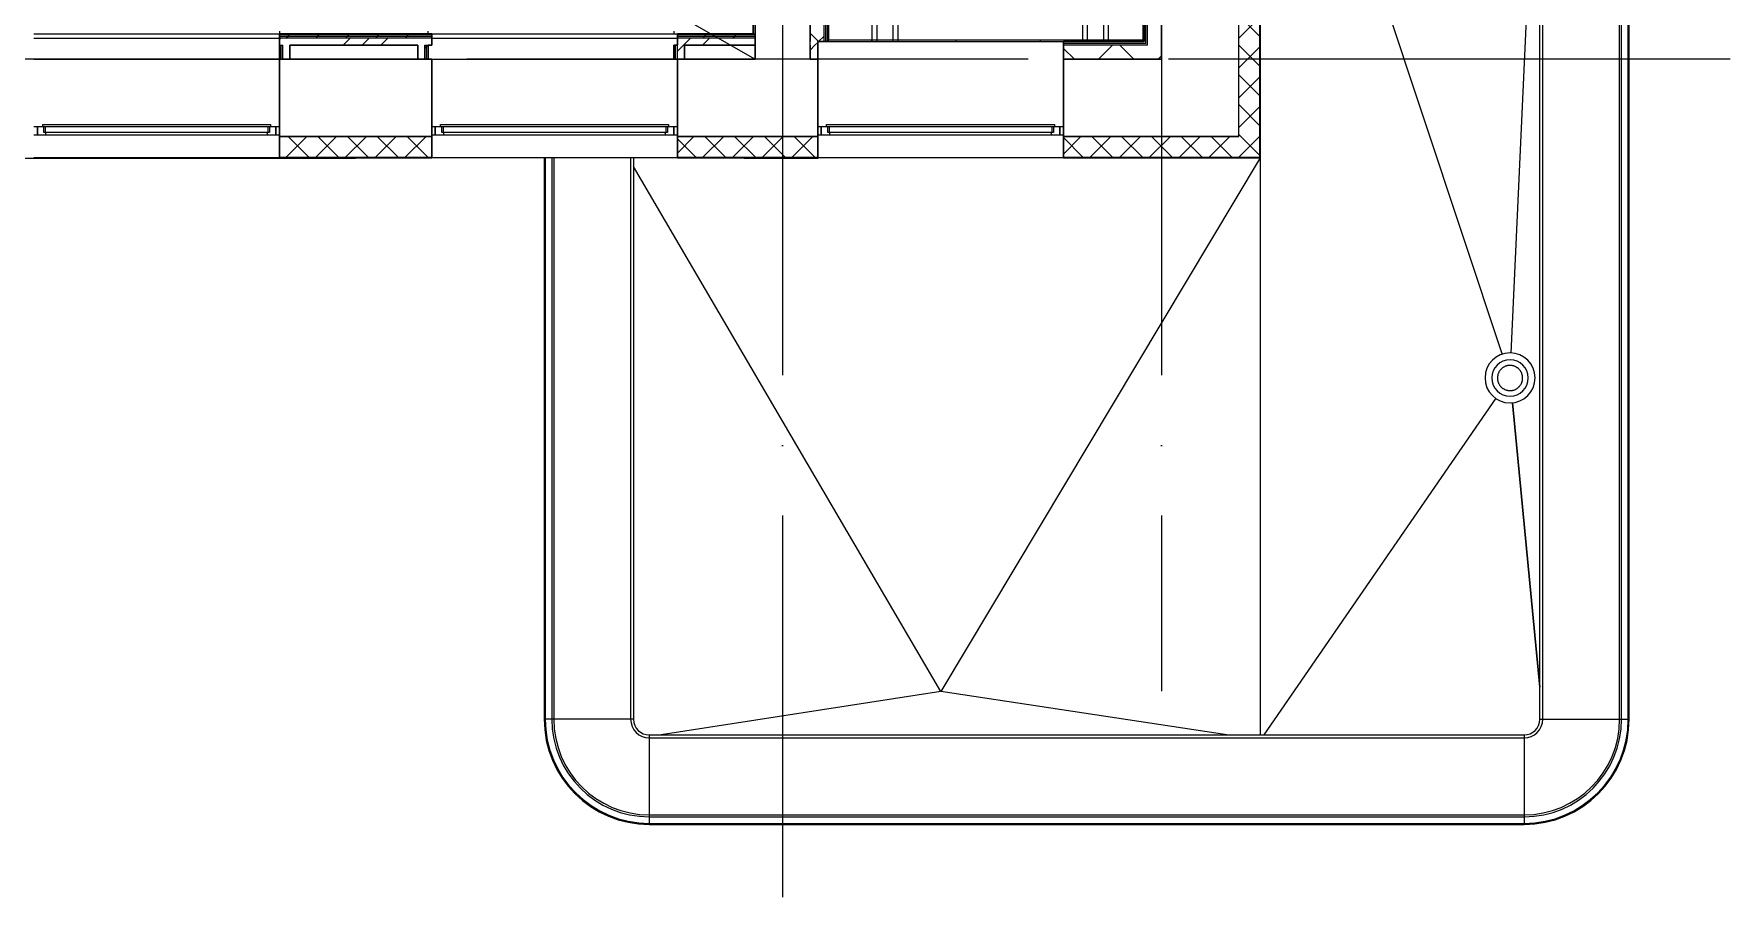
# Model space of a CAD drawing. Header units: millimetres. Extents: x -87434 to 499450, y -468665 to 122144.
# Drawn here: x 296712 to 308796, y 11869 to 18015 of the extents above; entities that cross this region are included whole.
import ezdxf

# ---------------------------------------------------------------- set-up
doc = ezdxf.new("R2010")
doc.units = ezdxf.units.MM
doc.linetypes.add('ADSK_Линия сетки', pattern=[25, 20, -2.5, 0, -2.5])
doc.linetypes.add('ADSK_Сверху', pattern=[450, 300, -150])
for name, color, linetype, lineweight in [('_ Окна', 7, 'Continuous', 9), ('Крыша', 7, 'Continuous', 9), ('Линии', 252, 'Continuous', 9), ('Оборудование', 8, 'Continuous', 18), ('Ограждение', 252, 'Continuous', 9), ('Окна', 252, 'Continuous', 9), ('Оси', 252, 'Continuous', 9), ('Перекрытие', 252, 'Continuous', 18), ('Стены внутренние', 7, 'Continuous', 18), ('Стены наружные', 7, 'Continuous', 18), ('Стены штриховка', 252, 'Continuous', 9)]:
    doc.layers.add(name, color=color, linetype=linetype, lineweight=lineweight)

# ---------------------------------------------------------------- blocks, each defined once
blk = doc.blocks.new('Перекрытия 1 - Перекрытия 1-1698725-3 этаж копия 1')
at = {"layer": 'Перекрытие', "ltscale": 100}
for p, q in [((25199, 26635), (25199, 15485)), ((25234, 26635), (25234, 15485)), ((25349, 26635), (25349, 15485)), ((25384, 26635), (25384, 15485)), ((26699, 21395), (26699, 15485)), ((26734, 21395), (26734, 15485)), ((26849, 21395), (26849, 15485)), ((26884, 21395), (26884, 15485))]:
    blk.add_line(p, q, dxfattribs=at)
blk = doc.blocks.new('3 этаж')
at = {"layer": '_ Окна', "color": 251, "true_color": 0x636466}
for p, q in [((296736, 17355), (296711, 17355)), ((296711, 17297), (296736, 17297)), ((296736, 17297), (296736, 17355)), ((298461, 17355), (298436, 17355)), ((298436, 17355), (298436, 17297)), ((298436, 17297), (298461, 17297)), ((299571, 17355), (299546, 17355)), ((299546, 17297), (299571, 17297)), ((299571, 17297), (299571, 17355)), ((301296, 17355), (301271, 17355)), ((301271, 17355), (301271, 17297)), ((301271, 17297), (301296, 17297)), ((302321, 17355), (302296, 17355)), ((302296, 17297), (302321, 17297)), ((302321, 17297), (302321, 17355)), ((304046, 17355), (304021, 17355)), ((304021, 17355), (304021, 17297)), ((304021, 17297), (304046, 17297))]:
    blk.add_line(p, q, dxfattribs=at)
at = {"layer": '_ Окна', "color": 251, "lineweight": 18, "true_color": 0x636466}
for p, q in [((296774, 17355), (296736, 17355)), ((296736, 17355), (296736, 17297)), ((296736, 17297), (296795, 17297)), ((296782, 17314), (296782, 17355)), ((296794, 17314), (296782, 17314)), ((296795, 17297), (296800, 17314)), ((298372, 17314), (298376, 17297)), ((298376, 17297), (298436, 17297)), ((298390, 17314), (298378, 17314)), ((298390, 17355), (298390, 17314)), ((298436, 17355), (298398, 17355)), ((298436, 17297), (298436, 17355)), ((299609, 17355), (299571, 17355)), ((299571, 17355), (299571, 17297)), ((299571, 17297), (299630, 17297)), ((299617, 17314), (299617, 17355)), ((299629, 17314), (299617, 17314)), ((299630, 17297), (299635, 17314)), ((301207, 17314), (301211, 17297)), ((301211, 17297), (301271, 17297)), ((301225, 17314), (301213, 17314)), ((301225, 17355), (301225, 17314)), ((301271, 17355), (301233, 17355)), ((301271, 17297), (301271, 17355)), ((302359, 17355), (302321, 17355)), ((302321, 17355), (302321, 17297)), ((302321, 17297), (302380, 17297)), ((302367, 17314), (302367, 17355)), ((302379, 17314), (302367, 17314)), ((302380, 17297), (302385, 17314)), ((303957, 17314), (303961, 17297)), ((303961, 17297), (304021, 17297)), ((303975, 17314), (303963, 17314)), ((303975, 17355), (303975, 17314)), ((304021, 17355), (303983, 17355)), ((304021, 17297), (304021, 17355))]:
    blk.add_line(p, q, dxfattribs=at)
at = {"layer": 'Крыша', "color": 251, "true_color": 0x636466}
for p, q in [((305448, 20927), (307172, 15734)), ((307236, 15743), (307440, 20143)), ((303173, 13335), (300984, 17073)), ((305448, 17135), (303173, 13335)), ((305446, 17135), (305448, 17135)), ((305448, 17135), (305448, 17135)), ((305448, 17135), (305448, 13025)), ((307128, 15422), (305473, 13025)), ((307245, 15391), (307440, 13365)), ((307440, 13365), (307245, 15391)), ((303173, 13335), (301181, 13025)), ((305210, 13025), (303173, 13335))]:
    blk.add_line(p, q, dxfattribs=at)
at = {"layer": 'Линии', "color": 251, "linetype": 'ADSK_Сверху', "ltscale": 200, "true_color": 0x636466}
blk.add_line((282206, 29062), (301851, 17837), dxfattribs=at)
at = {"layer": 'Оборудование', "color": 251, "true_color": 0x636466}
for p, q in [((307141, 15590), (307140, 15586)), ((307142, 15593), (307141, 15590)), ((307143, 15597), (307142, 15593)), ((307145, 15600), (307143, 15597)), ((307146, 15603), (307145, 15600)), ((307148, 15607), (307146, 15603)), ((307149, 15610), (307148, 15607)), ((307151, 15613), (307149, 15610)), ((307153, 15616), (307151, 15613)), ((307155, 15619), (307153, 15616)), ((307157, 15622), (307155, 15619)), ((307159, 15625), (307157, 15622)), ((307162, 15627), (307159, 15625)), ((307164, 15630), (307162, 15627)), ((307167, 15632), (307164, 15630)), ((307170, 15635), (307167, 15632)), ((307172, 15637), (307170, 15635)), ((307175, 15639), (307172, 15637)), ((307178, 15641), (307175, 15639)), ((307181, 15643), (307178, 15641)), ((307184, 15645), (307181, 15643)), ((307188, 15647), (307184, 15645)), ((307191, 15648), (307188, 15647)), ((307194, 15650), (307191, 15648)), ((307197, 15651), (307194, 15650)), ((307201, 15652), (307197, 15651)), ((307204, 15653), (307201, 15652)), ((307208, 15654), (307204, 15653)), ((307211, 15655), (307208, 15654)), ((307215, 15655), (307211, 15655)), ((307218, 15656), (307215, 15655)), ((307222, 15656), (307218, 15656)), ((307226, 15656), (307222, 15656)), ((307229, 15656), (307226, 15656)), ((307233, 15656), (307229, 15656)), ((307236, 15656), (307233, 15656)), ((307240, 15656), (307236, 15656)), ((307243, 15655), (307240, 15656)), ((307247, 15654), (307243, 15655)), ((307250, 15654), (307247, 15654)), ((307254, 15653), (307250, 15654)), ((307257, 15652), (307254, 15653)), ((307261, 15650), (307257, 15652)), ((307264, 15649), (307261, 15650)), ((307267, 15647), (307264, 15649)), ((307270, 15646), (307267, 15647)), ((307274, 15644), (307270, 15646)), ((307277, 15642), (307274, 15644)), ((307280, 15640), (307277, 15642)), ((307283, 15638), (307280, 15640)), ((307285, 15636), (307283, 15638)), ((307288, 15633), (307285, 15636)), ((307291, 15631), (307288, 15633)), ((307293, 15628), (307291, 15631)), ((307296, 15626), (307293, 15628)), ((307298, 15623), (307296, 15626)), ((307300, 15620), (307298, 15623)), ((307302, 15617), (307300, 15620)), ((307304, 15614), (307302, 15617)), ((307306, 15611), (307304, 15614)), ((307308, 15608), (307306, 15611)), ((307309, 15605), (307308, 15608)), ((307311, 15602), (307309, 15605)), ((307312, 15598), (307311, 15602)), ((307313, 15595), (307312, 15598)), ((307315, 15591), (307313, 15595)), ((307315, 15588), (307315, 15591)), ((307139, 15576), (307138, 15572)), ((307138, 15572), (307138, 15568)), ((307138, 15568), (307138, 15567)), ((307138, 15567), (307138, 15563)), ((307138, 15563), (307139, 15559)), ((307140, 15583), (307139, 15579)), ((307139, 15579), (307139, 15576)), ((307139, 15559), (307139, 15556)), ((307139, 15556), (307139, 15552)), ((307139, 15552), (307140, 15549)), ((307140, 15586), (307140, 15583)), ((307140, 15549), (307141, 15545)), ((307141, 15545), (307142, 15542)), ((307142, 15542), (307143, 15538)), ((307143, 15538), (307144, 15535)), ((307144, 15535), (307145, 15532)), ((307145, 15532), (307147, 15528)), ((307147, 15528), (307148, 15525)), ((307148, 15525), (307150, 15522)), ((307150, 15522), (307152, 15519)), ((307152, 15519), (307154, 15516)), ((307154, 15516), (307156, 15513)), ((307156, 15513), (307158, 15510)), ((307158, 15510), (307161, 15507)), ((307161, 15507), (307163, 15505)), ((307163, 15505), (307166, 15502)), ((307166, 15502), (307168, 15500)), ((307168, 15500), (307171, 15497)), ((307171, 15497), (307174, 15495)), ((307174, 15495), (307177, 15493)), ((307177, 15493), (307180, 15491)), ((307180, 15491), (307183, 15489)), ((307183, 15489), (307186, 15487)), ((307186, 15487), (307189, 15486)), ((307189, 15486), (307192, 15484)), ((307192, 15484), (307196, 15483)), ((307196, 15483), (307199, 15482)), ((307199, 15482), (307202, 15480)), ((307202, 15480), (307206, 15479)), ((307206, 15479), (307209, 15479)), ((307209, 15479), (307213, 15478)), ((307213, 15478), (307216, 15477)), ((307216, 15477), (307220, 15477)), ((307220, 15477), (307224, 15477)), ((307224, 15477), (307227, 15477)), ((307227, 15477), (307231, 15477)), ((307231, 15477), (307234, 15477)), ((307234, 15477), (307238, 15477)), ((307238, 15477), (307241, 15478)), ((307241, 15478), (307245, 15478)), ((307245, 15478), (307249, 15479)), ((307249, 15479), (307252, 15480)), ((307252, 15480), (307255, 15481)), ((307255, 15481), (307259, 15482)), ((307259, 15482), (307262, 15483)), ((307262, 15483), (307266, 15485)), ((307266, 15485), (307269, 15486)), ((307269, 15486), (307272, 15488)), ((307272, 15488), (307275, 15490)), ((307275, 15490), (307278, 15492)), ((307278, 15492), (307281, 15494)), ((307281, 15494), (307284, 15496)), ((307284, 15496), (307287, 15498)), ((307287, 15498), (307289, 15501)), ((307289, 15501), (307292, 15503)), ((307292, 15503), (307294, 15506)), ((307294, 15506), (307297, 15509)), ((307297, 15509), (307299, 15511)), ((307299, 15511), (307301, 15514)), ((307301, 15514), (307303, 15517)), ((307303, 15517), (307305, 15520)), ((307305, 15520), (307307, 15523)), ((307307, 15523), (307309, 15527)), ((307309, 15527), (307310, 15530)), ((307310, 15530), (307312, 15533)), ((307312, 15533), (307313, 15536)), ((307313, 15536), (307314, 15540)), ((307314, 15540), (307315, 15543)), ((307316, 15584), (307315, 15588)), ((307315, 15543), (307316, 15547)), ((307317, 15581), (307316, 15584)), ((307316, 15547), (307317, 15550)), ((307317, 15577), (307317, 15581)), ((307318, 15574), (307317, 15577)), ((307317, 15554), (307318, 15557)), ((307317, 15550), (307317, 15554)), ((307318, 15570), (307318, 15574)), ((307318, 15567), (307318, 15570)), ((307318, 15565), (307318, 15567)), ((307318, 15561), (307318, 15565)), ((307318, 15557), (307318, 15561))]:
    blk.add_line(p, q, dxfattribs=at)
for radius, start, end in [(178, 0, 180), (130, 0, 180), (178, 180, 0), (130, 180, 0)]:
    blk.add_arc((307228, 15567), radius, start, end, dxfattribs=at)
at = {"layer": 'Ограждение', "color": 251, "true_color": 0x636466}
for p, q in [((307440, 13137), (307440, 27939)), ((307461, 13137), (307461, 27939)), ((308009, 13137), (308009, 27939)), ((308023, 13137), (308023, 27939)), ((308070, 13137), (308070, 27939)), ((308077, 13137), (308077, 27939)), ((302376, 17972), (302376, 25057)), ((304611, 23862), (304611, 17972)), ((298461, 18037), (298461, 18017)), ((299521, 18017), (299521, 18037)), ((301271, 18037), (301271, 18017)), ((302366, 17962), (302376, 17972)), ((302376, 17972), (302366, 17962)), ((302366, 17962), (304046, 17962)), ((304611, 17972), (302376, 17972)), ((304621, 17962), (304611, 17972)), ((304611, 17972), (304621, 17962)), ((300347, 17135), (300347, 13137)), ((300354, 17135), (300354, 13137)), ((300401, 17135), (300401, 13137)), ((300415, 17135), (300415, 13137)), ((300963, 17135), (300963, 13137)), ((300984, 17135), (300984, 13137)), ((300354, 13137), (300347, 13137)), ((300401, 13137), (300354, 13137)), ((300415, 13137), (300401, 13137)), ((300963, 13137), (300415, 13137)), ((300984, 13137), (300963, 13137)), ((307440, 13137), (307461, 13137)), ((307461, 13137), (308009, 13137)), ((308009, 13137), (308023, 13137)), ((308023, 13137), (308070, 13137)), ((308070, 13137), (308077, 13137)), ((301096, 13025), (307328, 13025)), ((301096, 13025), (301096, 13004)), ((301096, 13004), (307328, 13004)), ((301096, 13004), (301096, 12456)), ((307328, 13025), (307328, 13004)), ((307328, 13004), (307328, 12456)), ((301096, 12456), (307328, 12456)), ((301096, 12456), (301096, 12442)), ((307328, 12456), (307328, 12442)), ((301096, 12442), (307328, 12442)), ((301096, 12442), (301096, 12394)), ((301096, 12394), (307328, 12394)), ((301096, 12394), (301096, 12388)), ((301096, 12388), (307328, 12388)), ((307328, 12442), (307328, 12394)), ((307328, 12394), (307328, 12388))]:
    blk.add_line(p, q, dxfattribs=at)
at = {"layer": 'Ограждение', "color": 251, "linetype": 'Continuous', "true_color": 0x636466}
for p, q in [((302682, 17962), (302682, 17972)), ((303282, 17962), (303282, 17972)), ((303882, 17962), (303882, 17972)), ((304482, 17962), (304482, 17972))]:
    blk.add_line(p, q, dxfattribs=at)
at = {"layer": 'Ограждение', "color": 251, "true_color": 0x636466}
for centre, radius, start, end in [((301096, 13137), 749, 180, 270), ((301096, 13137), 742, 180, 270), ((301096, 13137), 695, 180, 270), ((301096, 13137), 681, 180, 270), ((301096, 13137), 133, 180, 270), ((301096, 13137), 112, 180, 270), ((307328, 13137), 133, 270, 0), ((307328, 13137), 681, 270, 0), ((307328, 13137), 695, 270, 0), ((307328, 13137), 742, 270, 0), ((307328, 13137), 749, 270, 0), ((307328, 13137), 112, 270, 0)]:
    blk.add_arc(centre, radius, start, end, dxfattribs=at)
at = {"layer": 'Окна', "color": 251, "true_color": 0x636466}
for p, q in [((296774, 17372), (298398, 17372)), ((296774, 17355), (296774, 17372)), ((298398, 17355), (296774, 17355)), ((296794, 17314), (296794, 17355)), ((298378, 17314), (296794, 17314)), ((296795, 17297), (298376, 17297)), ((298378, 17355), (298378, 17314)), ((298398, 17372), (298398, 17355)), ((299609, 17372), (301233, 17372)), ((299609, 17355), (299609, 17372)), ((301233, 17355), (299609, 17355)), ((299629, 17314), (299629, 17355)), ((301213, 17314), (299629, 17314)), ((299630, 17297), (301211, 17297)), ((301213, 17355), (301213, 17314)), ((301233, 17372), (301233, 17355)), ((302359, 17372), (303983, 17372)), ((302359, 17355), (302359, 17372)), ((303983, 17355), (302359, 17355)), ((302379, 17314), (302379, 17355)), ((303963, 17314), (302379, 17314)), ((302380, 17297), (303961, 17297)), ((303963, 17355), (303963, 17314)), ((303983, 17372), (303983, 17355))]:
    blk.add_line(p, q, dxfattribs=at)
at = {"layer": 'Оси', "color": 251, "linetype": 'ADSK_Линия сетки', "ltscale": 200, "true_color": 0x636466}
for p, q in [((302046, 34587), (302046, 11871)), ((304746, 34587), (304746, 13337)), ((308796, 17837), (237074, 17837))]:
    blk.add_line(p, q, dxfattribs=at)
at = {"layer": 'Стены внутренние', "color": 251, "lineweight": 30, "true_color": 0x636466}
for p, q in [((305448, 17135), (305448, 29939)), ((301851, 17837), (301851, 17937)), ((298461, 17837), (298461, 17287)), ((298536, 17837), (299446, 17837)), ((299521, 17837), (299546, 17837)), ((299546, 17837), (299546, 17287)), ((301296, 17837), (301296, 17287)), ((301346, 17837), (301851, 17837)), ((302296, 17837), (302296, 17287)), ((304046, 17837), (304046, 17287)), ((304746, 17837), (304621, 17837)), ((304746, 17837), (304746, 17837)), ((298461, 17287), (298461, 17135)), ((299546, 17287), (299546, 17135)), ((301296, 17287), (301296, 17135)), ((302296, 17287), (302296, 17135)), ((304046, 17287), (304046, 17135)), ((298461, 17135), (299546, 17135)), ((301296, 17135), (302296, 17135)), ((305448, 17135), (304046, 17135))]:
    blk.add_line(p, q, dxfattribs=at)
at = {"layer": 'Стены внутренние', "color": 251, "true_color": 0x636466}
for p, q in [((305296, 17287), (305296, 29787)), ((296711, 17837), (298461, 17837)), ((299546, 17837), (301271, 17837)), ((302296, 17837), (302241, 17837)), ((304621, 17837), (304046, 17837)), ((298461, 17287), (299546, 17287)), ((299546, 17287), (298461, 17287)), ((301296, 17287), (302296, 17287)), ((302296, 17287), (301296, 17287)), ((304046, 17287), (305296, 17287)), ((304746, 17287), (304046, 17287)), ((298461, 17135), (296711, 17135)), ((301296, 17135), (299546, 17135)), ((304046, 17135), (302296, 17135))]:
    blk.add_line(p, q, dxfattribs=at)
at = {"layer": 'Стены внутренние', "color": 251, "linetype": 'Continuous', "lineweight": 9, "true_color": 0x636466}
for p, q in [((305446, 17999), (305296, 18149)), ((305296, 17987), (305446, 18137)), ((305446, 17787), (305296, 17937)), ((305296, 17775), (305446, 17925)), ((305446, 17575), (305296, 17725)), ((305296, 17562), (305446, 17712)), ((305448, 17548), (305446, 17551)), ((305446, 17363), (305296, 17513)), ((305296, 17350), (305446, 17500)), ((305446, 17411), (305448, 17411)), ((298506, 17137), (298656, 17287)), ((298672, 17137), (298522, 17287)), ((298718, 17137), (298868, 17287)), ((298884, 17137), (298734, 17287)), ((298930, 17137), (299080, 17287)), ((299096, 17137), (298946, 17287)), ((299142, 17137), (299292, 17287)), ((299308, 17137), (299158, 17287)), ((299355, 17137), (299505, 17287)), ((299520, 17137), (299370, 17287)), ((301298, 17171), (301414, 17287)), ((301476, 17137), (301626, 17287)), ((301642, 17137), (301492, 17287)), ((301688, 17137), (301838, 17287)), ((301854, 17137), (301704, 17287)), ((301900, 17137), (302050, 17287)), ((302066, 17137), (301916, 17287)), ((302112, 17137), (302262, 17287)), ((302278, 17137), (302128, 17287)), ((304048, 17163), (304171, 17287)), ((304234, 17137), (304384, 17287)), ((304399, 17137), (304249, 17287)), ((304446, 17137), (304596, 17287)), ((304611, 17137), (304461, 17287)), ((304658, 17137), (304808, 17287)), ((304824, 17137), (304674, 17287)), ((304870, 17137), (305020, 17287)), ((305036, 17137), (304886, 17287)), ((305082, 17137), (305232, 17287)), ((305248, 17137), (305098, 17287)), ((305446, 17151), (305296, 17301)), ((305296, 17138), (305446, 17288)), ((305448, 17289), (305446, 17285)), ((301430, 17137), (301296, 17270)), ((304187, 17137), (304046, 17278)), ((305446, 17208), (305448, 17208)), ((299468, 17135), (299467, 17137)), ((304539, 17137), (304537, 17135)), ((304748, 17135), (304747, 17137)), ((305294, 17137), (305296, 17138))]:
    blk.add_line(p, q, dxfattribs=at)
at = {"layer": 'Стены наружные', "color": 251, "lineweight": 30, "true_color": 0x636466}
for p, q in [((301836, 29057), (301836, 18017)), ((301851, 17937), (301851, 29062)), ((302241, 17962), (302241, 24302)), ((302366, 17962), (302366, 24302)), ((304746, 24117), (304746, 17837)), ((304621, 17962), (304621, 23872)), ((298461, 18017), (299546, 18017)), ((298461, 17837), (298461, 18017)), ((299546, 17937), (299546, 18017)), ((301836, 18017), (301296, 18017)), ((301296, 17937), (301296, 18017)), ((298536, 17937), (299446, 17937)), ((298536, 17937), (298536, 17837)), ((299446, 17837), (299446, 17937)), ((299521, 17937), (299546, 17937)), ((299521, 17937), (299521, 17837)), ((301271, 17837), (301271, 17937)), ((301271, 17937), (301296, 17937)), ((301346, 17937), (301851, 17937)), ((301346, 17937), (301346, 17837)), ((302241, 17937), (302241, 17837)), ((302296, 17962), (302296, 17837)), ((302366, 17962), (302296, 17962)), ((304621, 17962), (304046, 17962)), ((304046, 17962), (304046, 17837)), ((298461, 17837), (298536, 17837)), ((299446, 17837), (299521, 17837)), ((301271, 17837), (301346, 17837)), ((304621, 17837), (304746, 17837))]:
    blk.add_line(p, q, dxfattribs=at)
at = {"layer": 'Стены наружные', "color": 251, "true_color": 0x636466}
for p, q in [((296711, 18017), (298461, 18017)), ((299546, 18017), (301296, 18017)), ((296711, 17987), (298461, 17987)), ((299546, 17987), (301296, 17987)), ((299003, 17130), (296191, 17130)), ((298461, 17130), (298461, 17135)), ((299003, 17130), (299003, 17135)), ((301771, 17134), (302296, 17134)), ((301771, 17129), (301771, 17134)), ((302296, 17129), (301771, 17129)), ((302296, 17134), (302296, 17129))]:
    blk.add_line(p, q, dxfattribs=at)
at = {"layer": 'Стены наружные', "color": 251, "linetype": 'Continuous', "lineweight": 9, "true_color": 0x636466}
for p, q in [((298520, 17999), (298532, 18012)), ((298532, 18012), (298537, 18017)), ((298732, 17999), (298745, 18012)), ((298944, 17999), (298957, 18012)), ((298957, 18012), (298962, 18017)), ((299156, 17999), (299169, 18012)), ((299368, 17999), (299381, 18012)), ((299381, 18012), (299386, 18017)), ((301490, 17999), (301502, 18012)), ((301502, 18012), (301507, 18017)), ((301702, 17999), (301714, 18012)), ((302302, 17962), (302241, 18022)), ((302302, 17962), (302241, 18022)), ((298461, 17977), (298470, 17987)), ((298507, 17987), (298520, 17999)), ((298720, 17987), (298732, 17999)), ((298914, 17937), (298964, 17987)), ((298932, 17987), (298944, 17999)), ((299049, 17937), (299099, 17987)), ((299144, 17987), (299156, 17999)), ((299184, 17937), (299234, 17987)), ((299356, 17987), (299368, 17999)), ((299496, 17914), (299508, 17927)), ((299508, 17927), (299518, 17937)), ((301296, 17894), (301339, 17937)), ((301339, 17937), (301389, 17987)), ((301474, 17937), (301524, 17987)), ((301477, 17987), (301490, 17999)), ((301689, 17987), (301702, 17999)), ((302241, 17901), (302276, 17937)), ((302241, 17901), (302276, 17937)), ((302276, 17937), (302296, 17956)), ((302276, 17937), (302296, 17956)), ((302301, 17962), (302341, 18001)), ((302301, 17962), (302341, 18001)), ((304124, 17837), (304046, 17914)), ((304124, 17837), (304046, 17914)), ((304113, 17959), (304113, 17962)), ((304218, 17959), (304218, 17962)), ((304297, 17837), (304397, 17937)), ((304297, 17837), (304397, 17937)), ((304323, 17959), (304323, 17962)), ((304428, 17959), (304428, 17962)), ((304548, 17837), (304448, 17937)), ((304548, 17837), (304448, 17937)), ((304533, 17959), (304533, 17962)), ((304623, 17967), (304621, 17967)), ((304721, 17837), (304746, 17861)), ((304721, 17837), (304746, 17861))]:
    blk.add_line(p, q, dxfattribs=at)
at = {"layer": 'Стены штриховка', "color": 251, "true_color": 0x636466}
for p, q in [((305446, 17135), (305446, 29939)), ((302341, 17962), (302341, 24302)), ((302353, 17962), (302353, 24302)), ((304633, 17949), (304633, 23884)), ((304646, 17937), (304646, 23897)), ((298461, 18012), (299546, 18012)), ((299546, 18012), (298461, 18012)), ((301296, 18012), (301851, 18012)), ((301851, 18012), (301296, 18012)), ((301836, 18017), (301851, 18017)), ((299546, 17999), (298461, 17999)), ((299546, 17987), (298461, 17987)), ((298461, 17937), (298486, 17937)), ((298473, 17837), (298473, 17937)), ((298486, 17837), (298486, 17937)), ((299496, 17837), (299496, 17937)), ((299496, 17937), (299521, 17937)), ((299508, 17837), (299508, 17937)), ((301283, 17837), (301283, 17937)), ((301851, 17999), (301296, 17999)), ((301851, 17987), (301296, 17987)), ((301296, 17837), (301296, 17937)), ((302241, 17937), (302241, 17962)), ((304633, 17949), (304046, 17949)), ((304646, 17937), (304046, 17937)), ((302241, 17837), (302296, 17837)), ((304046, 17837), (304621, 17837)), ((305296, 17287), (304746, 17287)), ((298463, 17211), (298461, 17211)), ((298463, 17137), (298463, 17211)), ((299544, 17211), (299544, 17137)), ((299546, 17211), (299544, 17211)), ((301298, 17211), (301296, 17211)), ((301298, 17137), (301298, 17211)), ((302294, 17211), (302294, 17137)), ((302296, 17211), (302294, 17211)), ((304048, 17211), (304046, 17211)), ((304048, 17137), (304048, 17211)), ((299544, 17137), (298463, 17137)), ((302294, 17137), (301298, 17137)), ((305448, 17137), (304048, 17137))]:
    blk.add_line(p, q, dxfattribs=at)
at = {"layer": 'Перекрытие', "color": 251, "true_color": 0x636466}
blk.add_blockref('Перекрытия 1 - Перекрытия 1-1698725-3 этаж копия 1', (277482, 2476), dxfattribs=at)

msp = doc.modelspace()

# ---------------------------------------------------------------- block references
msp.add_blockref('3 этаж', (0, -2))

doc.saveas('drawing.dxf')
